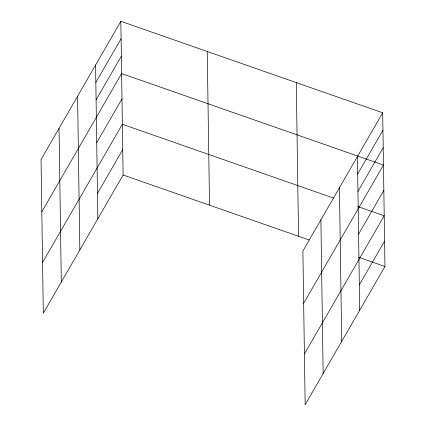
<?xml version="1.0" encoding="UTF-8"?>
<svg xmlns="http://www.w3.org/2000/svg" width="426" height="426" viewBox="0 0 426 426"><rect width="100%" height="100%" fill="white"/><g stroke="black" fill="none" stroke-linecap="round" stroke-linejoin="round"><path stroke-width="0.64" d="M120.84 21.3L41.04 159.516L43.308 313.201L123.109 174.985L120.84 21.3L382.692 112.799L384.96 266.484L305.16 404.7L302.891 251.015L382.692 112.799M95.834 82.468L121.096 38.718M96.095 99.886L121.351 56.136M41.812 211.77L121.612 73.554L383.464 165.054L303.663 303.269M96.723 142.662L121.985 98.912M42.563 262.485L122.358 124.27L333.489 198.047M97.474 193.377L122.736 149.627M357.686 173.973L382.947 130.218M357.947 191.391L383.203 147.636M358.575 234.162L383.837 190.411M304.414 353.985L384.209 215.769L357.909 206.578M359.326 284.877L384.587 241.127M123.109 174.985L309.191 240.008M358.66 257.293L384.96 266.484M357.43 156.555L359.698 310.234M339.431 187.728L341.7 341.407M320.89 219.843L323.158 373.527M296.278 82.607L298.546 236.286M207.249 51.498L209.517 205.178M95.578 65.05L97.847 218.735M77.58 96.223L79.848 249.908M59.038 128.343L61.307 282.028"/></g></svg>
